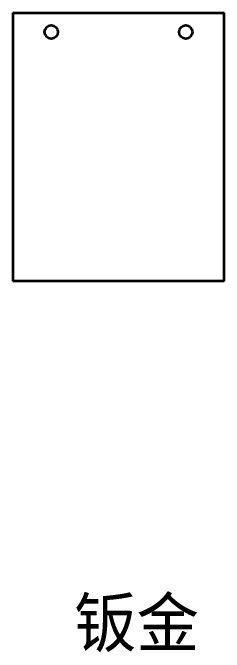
# Model space of a CAD drawing. Header units: millimetres. Extents: x -15766 to 80009, y -9701 to 15159.
# Drawn here: x -7692.1 to -7582.1, y 13574 to 13907.3 of the extents above; entities that cross this region are included whole.
import ezdxf

# ---------------------------------------------------------------- set-up
doc = ezdxf.new("R2010")
doc.units = ezdxf.units.MM
doc.layers.add('AM_VIS', color=7, linetype='Continuous', lineweight=18)
doc.layers.add('word_dim', color=9, linetype='Continuous', lineweight=18)

msp = doc.modelspace()

# ---------------------------------------------------------------- linework, layer by layer
at = {"layer": 'AM_VIS', "lineweight": 35}
for p, q in [((-7692.14903, 13907.33051), (-7582.14903, 13907.33051)), ((-7692.14903, 13907.33051), (-7692.14903, 13767.33051)), ((-7582.14903, 13767.33051), (-7582.14903, 13907.33051)), ((-7582.14903, 13767.33051), (-7692.14903, 13767.33051))]:
    msp.add_line(p, q, dxfattribs=at)
for centre in [(-7672.14903, 13897.33051), (-7602.14903, 13897.33051)]:
    msp.add_circle(centre, 3.5, dxfattribs=at)

# ---------------------------------------------------------------- texts
at = {"layer": 'word_dim', "color": 3, "insert": (-7660.26623, 13601.87808), "char_height": 25, "width": 116.6634772, "attachment_point": 1}
msp.add_mtext('钣金', dxfattribs=at)

doc.saveas('drawing.dxf')
